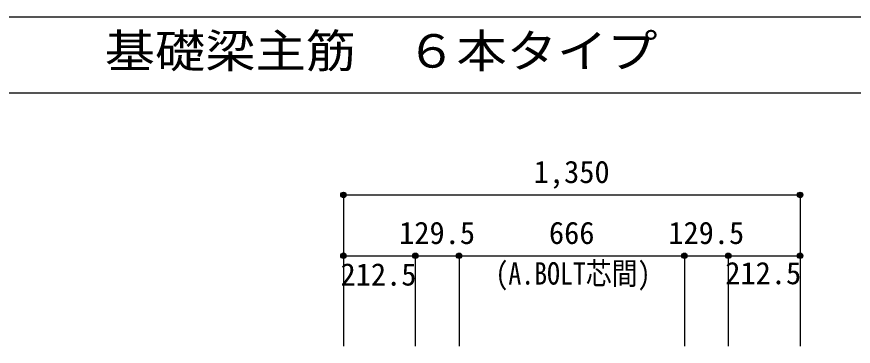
# Model space of a CAD drawing. Units: millimetres at full size, sheet at 1:30. Extents: x -5973 to 5954, y -4195 to 4201.
# Drawn here: x -1088 to 1384, y 3228 to 4201 of the extents above; entities that cross this region are included whole.
import ezdxf
from ezdxf.enums import TextEntityAlignment as Align

# ---------------------------------------------------------------- set-up
doc = ezdxf.new("R2010")
doc.units = ezdxf.units.MM
doc.header["$LTSCALE"] = 30
doc.header["$PDMODE"] = 32
doc.header["$PDSIZE"] = 15
for name, color, linetype in [('0-7_文字', 4, 'Continuous'), ('0-D_寸法', 4, 'Continuous'), ('6-7_文字', 7, 'Continuous'), ('F-0_枠', 6, 'Continuous')]:
    doc.layers.add(name, color=color, linetype=linetype)
doc.styles.add('ＭＳ ゴシック', font='')
doc.styles.get('ＭＳ ゴシック').set_extended_font_data('MS Gothic')

msp = doc.modelspace()

# ---------------------------------------------------------------- linework, layer by layer
at = {"layer": '0-D_寸法'}
for p, q in [((-122.56, 3675.34), (-122.56, 3495.34)), ((-122.56, 3675.34), (-122.56, 3495.34)), ((-122.56, 3675.34), (1227.44, 3675.34)), ((1227.44, 3675.34), (1227.44, 3495.34)), ((-122.56, 3495.34), (89.94, 3495.34)), ((-122.56, 3495.34), (-122.56, 3228.3)), ((89.94, 3495.34), (89.94, 3228.3)), ((89.94, 3495.34), (219.44, 3495.34)), ((219.44, 3495.34), (219.44, 3228.3)), ((219.44, 3495.34), (885.44, 3495.34)), ((885.44, 3495.34), (885.44, 3228.3)), ((885.44, 3495.34), (1014.94, 3495.34)), ((1014.94, 3495.34), (1014.94, 3228.3)), ((1014.94, 3495.34), (1227.44, 3495.34)), ((1227.44, 3495.34), (1227.44, 3228.3)), ((1227.44, 3495.34), (1227.44, 3228.3))]:
    msp.add_line(p, q, dxfattribs=at)
for centre, radius in [((-122.56, 3675.34), 8), ((-122.56, 3675.34), 7.2), ((-122.56, 3675.34), 6.4), ((-122.56, 3675.34), 5.6), ((-122.56, 3675.34), 4.8), ((-122.56, 3675.34), 4), ((-122.56, 3675.34), 3.2), ((-122.56, 3675.34), 2.4), ((-122.56, 3675.34), 1.6), ((-122.56, 3675.34), 0.8), ((1227.44, 3675.34), 8), ((1227.44, 3675.34), 7.2), ((1227.44, 3675.34), 6.4), ((1227.44, 3675.34), 5.6), ((1227.44, 3675.34), 4.8), ((1227.44, 3675.34), 4), ((1227.44, 3675.34), 3.2), ((1227.44, 3675.34), 2.4), ((1227.44, 3675.34), 1.6), ((1227.44, 3675.34), 0.8), ((-122.56, 3495.34), 8), ((-122.56, 3495.34), 7.2), ((-122.56, 3495.34), 6.4), ((-122.56, 3495.34), 5.6), ((-122.56, 3495.34), 4.8), ((-122.56, 3495.34), 4), ((-122.56, 3495.34), 3.2), ((-122.56, 3495.34), 2.4), ((-122.56, 3495.34), 1.6), ((-122.56, 3495.34), 0.8), ((89.94, 3495.34), 8), ((89.94, 3495.34), 7.2), ((89.94, 3495.34), 6.4), ((89.94, 3495.34), 5.6), ((89.94, 3495.34), 4.8), ((89.94, 3495.34), 4), ((89.94, 3495.34), 3.2), ((89.94, 3495.34), 2.4), ((89.94, 3495.34), 1.6), ((89.94, 3495.34), 0.8), ((219.44, 3495.34), 8), ((219.44, 3495.34), 7.2), ((219.44, 3495.34), 6.4), ((219.44, 3495.34), 5.6), ((219.44, 3495.34), 4.8), ((219.44, 3495.34), 4), ((219.44, 3495.34), 3.2), ((219.44, 3495.34), 2.4), ((219.44, 3495.34), 1.6), ((219.44, 3495.34), 0.8), ((885.44, 3495.34), 8), ((885.44, 3495.34), 7.2), ((885.44, 3495.34), 6.4), ((885.44, 3495.34), 5.6), ((885.44, 3495.34), 4.8), ((885.44, 3495.34), 4), ((885.44, 3495.34), 3.2), ((885.44, 3495.34), 2.4), ((885.44, 3495.34), 1.6), ((885.44, 3495.34), 0.8), ((1014.94, 3495.34), 8), ((1014.94, 3495.34), 7.2), ((1014.94, 3495.34), 6.4), ((1014.94, 3495.34), 5.6), ((1014.94, 3495.34), 4.8), ((1014.94, 3495.34), 4), ((1014.94, 3495.34), 3.2), ((1014.94, 3495.34), 2.4), ((1014.94, 3495.34), 1.6), ((1014.94, 3495.34), 0.8), ((1227.44, 3495.34), 8), ((1227.44, 3495.34), 7.2), ((1227.44, 3495.34), 6.4), ((1227.44, 3495.34), 5.6), ((1227.44, 3495.34), 4.8), ((1227.44, 3495.34), 4), ((1227.44, 3495.34), 3.2), ((1227.44, 3495.34), 2.4), ((1227.44, 3495.34), 1.6), ((1227.44, 3495.34), 0.8)]:
    msp.add_circle(centre, radius, dxfattribs=at)
at = {"layer": '0-D_寸法', "color": 7}
for p in [(-122.56, 3675.34), (-122.56, 3675.34), (1227.44, 3675.34), (-122.56, 3495.34), (-122.56, 3495.34), (89.94, 3495.34), (89.94, 3495.34), (219.44, 3495.34), (219.44, 3495.34), (885.44, 3495.34), (885.44, 3495.34), (1014.94, 3495.34), (1014.94, 3495.34), (1227.44, 3495.34), (1227.44, 3495.34)]:
    msp.add_point(p, dxfattribs=at)
at = {"layer": 'F-0_枠'}
msp.add_line((-5972.88, 4201.15), (5954.1, 4201.15), dxfattribs=at)
at = {"layer": 'F-0_枠', "color": 2}
msp.add_line((-5972.88, 3976.15), (3723.6, 3976.15), dxfattribs=at)

# ---------------------------------------------------------------- texts
at = {"layer": '0-7_文字', "style": 'ＭＳ ゴシック', "width": 0.85}
msp.add_text('(A.BOLT芯間)', height=65.98, dxfattribs=at).set_placement((326.92, 3390.58), align=Align.BOTTOM_LEFT)
at = {"layer": '0-D_寸法', "style": 'ＭＳ ゴシック'}
for s, p in [('1,350', (439.94, 3690.34)), ('129.5', (42.19, 3510.34)), ('666', (484.94, 3510.34)), ('129.5', (837.69, 3510.34)), ('212.5', (-131.01, 3387.67)), ('212.5', (1006.12, 3391.59))]:
    msp.add_text(s, height=65.98, dxfattribs=at).set_placement(p, align=Align.BOTTOM_LEFT)
at = {"layer": '6-7_文字', "color": 2, "style": 'ＭＳ ゴシック', "width": 1.1}
msp.add_text('\u3000\u3000基礎梁主筋\u3000６本タイプ', height=98.97, dxfattribs=at).set_placement((-1124.64, 4021.15), align=Align.BOTTOM_LEFT)

doc.saveas('drawing.dxf')
